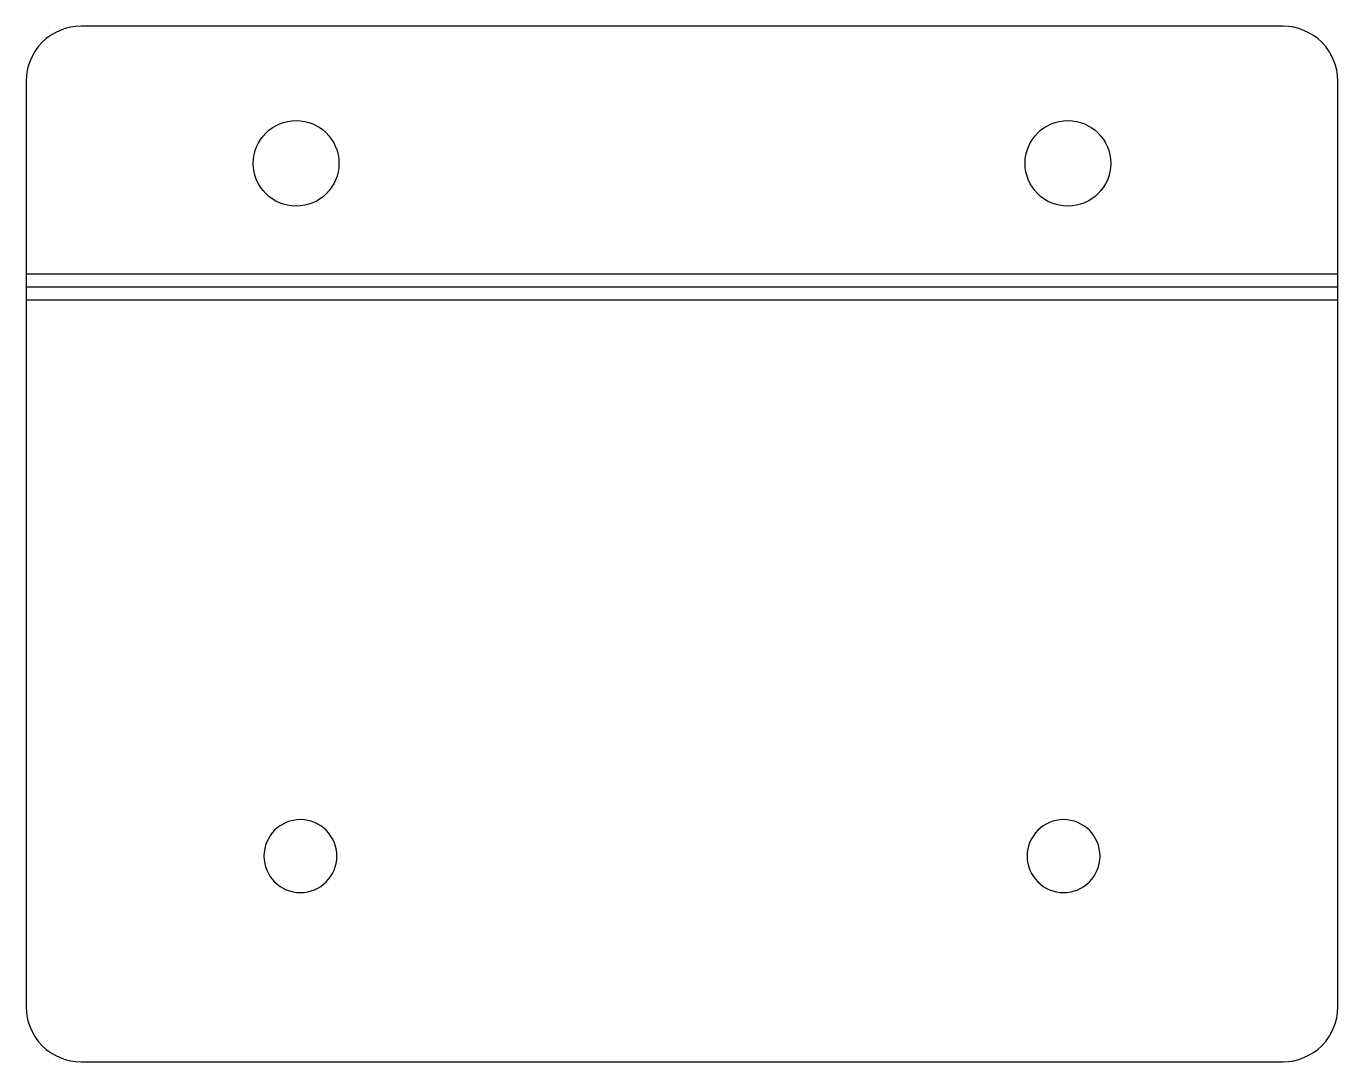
# Model space of a CAD drawing. Header units: inches. Extents: x -0.2 to 4.58, y 0 to 3.78.
import ezdxf

# ---------------------------------------------------------------- set-up
doc = ezdxf.new("R2010")
doc.units = ezdxf.units.IN

msp = doc.modelspace()

# ---------------------------------------------------------------- linework, layer by layer
at = {"layer": 'BEND'}
msp.add_line((-0.2, 2.8256), (4.5835, 2.8256), dxfattribs=at)
at = {"layer": 'BEND_EXTENT'}
for p, q in [((-0.2, 2.8737), (4.5835, 2.8737)), ((4.5835, 2.7775), (-0.2, 2.7775))]:
    msp.add_line(p, q, dxfattribs=at)
at = {"layer": 'INTERIOR_PROFILES'}
for centre in [(0.7843, 3.2762), (3.5992, 3.2762)]:
    msp.add_circle(centre, 0.1562, dxfattribs=at)
at = {"layer": 'INTERIOR_PROFILES', "extrusion": (0, 0, -1)}
for centre in [(-0.8, 0.75), (-3.5835, 0.75)]:
    msp.add_circle(centre, 0.133, dxfattribs=at)
at = {"layer": 'OUTER_PROFILES'}
msp.add_lwpolyline([(0, 0), (4.3835, 0, 0.414214), (4.5835, 0.2), (4.5835, 3.5762, 0.414214), (4.3835, 3.7762), (0, 3.7762, 0.414214), (-0.2, 3.5762), (-0.2, 0.2, 0.414214)], format="xyb", close=True, dxfattribs=at)

doc.saveas('drawing.dxf')
